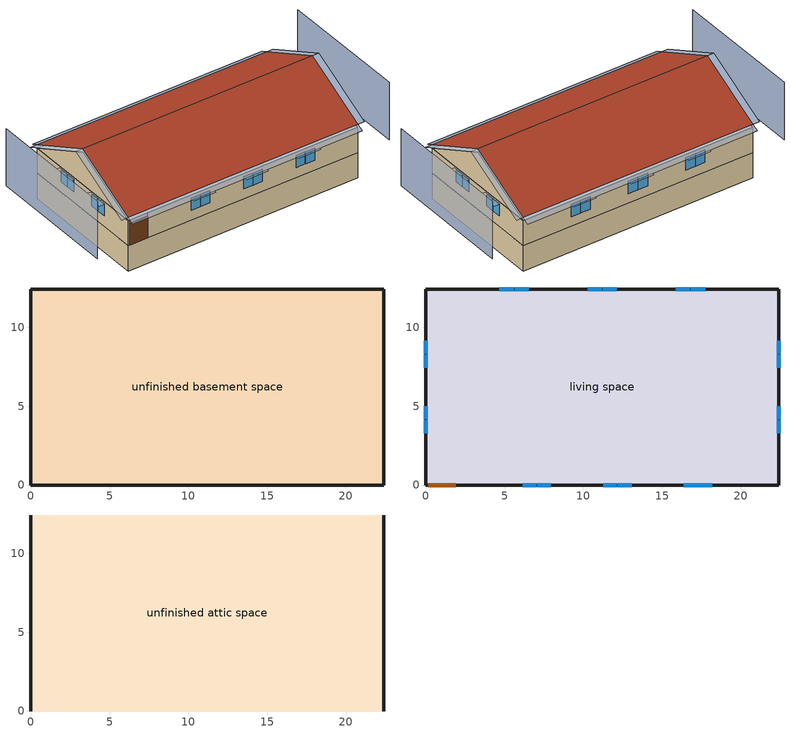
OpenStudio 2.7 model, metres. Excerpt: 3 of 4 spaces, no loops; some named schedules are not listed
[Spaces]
unfinished basement space
 floor foundation (FloorFndGrndUnfinB): 0,0 0,12.44 22.4,12.44 22.4,0 z-2.44
 wall foundation (WallFndGrndUnfinB): 0,12.44 0,0 22.4,0 22.4,12.44 0,12.44 z-2.44:0
living space
 floor to unfinished basement space (FloorUnfinBInsFin Reversed): 0,0 0,12.44 22.4,12.44 22.4,0 z0
 wall outside (WallExtInsFin): 0,12.44 0,0 0.13,0 1.92,0 22.4,0 22.4,12.44 0,12.44 z0:2.44
 window (WindowConstruction): 6.14,0 7.01,0 / 7.07,0 7.94,0 / 11.26,0 12.13,0 / 12.19,0 13.06,0 / 16.38,0 17.25,0 / 17.31,0 18.18,0 z0.98:2.13; 17.73,12.44 16.83,12.44 / 16.77,12.44 15.86,12.44 / 12.13,12.44 11.23,12.44 / 11.17,12.44 10.26,12.44 / 6.54,12.44 5.63,12.44 / 5.57,12.44 4.66,12.44 z0.93:2.13; 0,9.15 0,8.33 / 0,8.27 0,7.44 / 0,5 0,4.18 / 0,4.12 0,3.29 / 22.4,3.29 22.4,4.12 / 22.4,4.18 22.4,5 / 22.4,7.44 22.4,8.27 / 22.4,8.33 22.4,9.15 z1.03:2.13
 door (Door): 0.15,0 1.89,0 z0:2.13
unfinished attic space
 floor to living space (FloorFinInsUnfinAttic): 0,12.44 22.4,12.44 22.4,0 0,0 z2.44
 wall outside (WallExtUninsUnfin): 0,6.22,5.55 0,12.44,2.44 0,0,2.44; 22.4,6.22,5.55 22.4,0,2.44 22.4,12.44,2.44
 roof outside (RoofUnfinInsExt): 22.4,6.22,5.85 0,6.22,5.85 0,0,2.74 22.4,0,2.74; 0,6.22,5.85 22.4,6.22,5.85 22.4,12.44,2.74 0,12.44,2.74
shading: -3.05,12.44 -3.05,0 / 25.45,0 25.45,12.44 z0:5.55; -0.61,12.44,2.74 -0.61,6.22,5.85 0,6.22,5.85 0,12.44,2.74; 23.01,6.22,5.85 23.01,12.44,2.74 22.4,12.44,2.74 22.4,6.22,5.85; 22.4,13.05,2.44 0,13.05,2.44 0,12.44,2.74 22.4,12.44,2.74; 23.01,0,2.74 23.01,6.22,5.85 22.4,6.22,5.85 22.4,0,2.74; -0.61,6.22,5.85 -0.61,0,2.74 0,0,2.74 0,6.22,5.85; 0,-0.61,2.44 22.4,-0.61,2.44 22.4,0,2.74 0,0,2.74; 16.68,12.44 17.89,12.44 17.89,13.05 16.68,13.05 z2.29; 12.28,0 11.11,0 11.11,-0.61 12.28,-0.61 z2.29; 13.21,0 12.04,0 12.04,-0.61 13.21,-0.61 z2.29; 7.16,0 5.99,0 5.99,-0.61 7.16,-0.61 z2.29; 11.08,12.44 12.29,12.44 12.29,13.05 11.08,13.05 z2.29; 17.4,0 16.23,0 16.23,-0.61 17.4,-0.61 z2.29; 8.09,0 6.92,0 6.92,-0.61 8.09,-0.61 z2.29; 18.33,0 17.16,0 17.16,-0.61 18.33,-0.61 z2.29; 15.71,12.44 16.92,12.44 16.92,13.05 15.71,13.05 z2.29; 10.11,12.44 11.32,12.44 11.32,13.05 10.11,13.05 z2.29; 5.48,12.44 6.69,12.44 6.69,13.05 5.48,13.05 z2.29; 4.51,12.44 5.72,12.44 5.72,13.05 4.51,13.05 z2.29; 0,8.17 0,9.3 -0.61,9.3 -0.61,8.17 z2.29; 0,7.29 0,8.42 -0.61,8.42 -0.61,7.29 z2.29; 0,4.03 0,5.16 -0.61,5.16 -0.61,4.03 z2.29; 0,3.14 0,4.27 -0.61,4.27 -0.61,3.14 z2.29; 22.4,4.27 22.4,3.14 23.01,3.14 23.01,4.27 z2.29; 22.4,5.16 22.4,4.03 23.01,4.03 23.01,5.16 z2.29; 22.4,8.42 22.4,7.29 23.01,7.29 23.01,8.42 z2.29; 22.4,9.3 22.4,8.17 23.01,8.17 23.01,9.3 z2.29
[Site]
Denver Intl Ap_CO_USA: Latitude {deg}=39.83; Longitude {deg}=-104.65; Time Zone {hr}=-7; Elevation {m}=1650; Terrain=Suburbs
[ClimateZones]
Climate Zone Institution Name 2=Building America; Climate Zone Document Year 2=0; Climate Zone Value 2=Cold
[Site:WaterMainsTemperature]
Calculation Method=Correlation; Annual Average Outdoor Air Temperature {C}=10.8753; Maximum Difference In Monthly Average Outdoor Air Temperatures {deltaC}=23.1524
[Site:GroundTemperature:Deep]
10.8753, 10.8753, 10.8753, 10.8753, 10.8753, 10.8753, 10.8753, 10.8753, 10.8753, 10.8753, 10.8753, 10.8753
[Building]
Building 1: North Axis {deg}=202.5; Standards Number of Stories=1; Standards Number of Above Ground Stories=1; Standards Building Type=singlefamilydetached; Standards Number of Living Units=1
[Material] Roughness=Rough
Name | Thickness {m} | Conductivity {W/m-K} | Density {kg/m3} | Specific Heat {J/kg-K} | Thermal Absorptance | Solar Absorptance | Visible Absorptance
FloorUAAdditionalCeilingIns | 0.12827 | 0.0411113 | 16.02 | 1046.75
FloorUATrussandIns | 0.0889 | 0.0436674 | 50.7834 | 1165.1
Drywall 0.5 in. | 0.0127 | 0.160291 | 801 | 837.4 | 0.9 | 0.5 | 0.1
Asphalt Shingles, Medium | 0.009525 | 0.162714 | 1121.4 | 1465.45 | 0.91 | 0.85 | 0.85
RoofSheathing | 0.01905 | 0.115458 | 512.64 | 1214.23
RoofUARoofIns | 0.18415 | 8.02397 | 37.0049 | 1207.88
FoundationExtVertIns | 0.051816 | 0.029427 | 32.04 | 1214.23
Concrete 8.0 in. | 0.2032 | 1.31141 | 2242.8 | 837.4 | 0.9
Concrete 4.0 in. | 0.1016 | 1.31141 | 2242.8 | 837.4 | 0.9
FloorIns | 0.23495 | 2.59817 | 67.691 | 1210.98
Wood Floor | 0.015875 | 0.115458 | 544.68 | 1214.23
Floor Covering | 0.0127 | 0.0433444 | 54.468 | 1339.84 | 0.9 | 0.9
Vinyl, Light | 0.009525 | 0.089435 | 177.822 | 1046.75 | 0.9 | 0.3 | 0.3
WallSheathing | 0.0127 | 0.115458 | 512.64 | 1214.23
WallLayer1 | 0.0635 | 1.32869 | 2216.05 | 963.01
WallStudAndCavity | 0.0889 | 0.393744 | 83.0341 | 1211.67
WallStudAndCavity 1 | 0.0889 | 0.397942 | 83.0341 | 1211.67
residential furniture material living space | 0.1524 | 0.115458 | 640.8 | 1214.23 | 0.9 | 0.6 | 0.1
DoorMaterial | 0.04445 | 0.0612267 | 512.64 | 1214.23
[Construction]
FloorFinInsUnfinAttic: FloorUAAdditionalCeilingIns, FloorUATrussandIns, Drywall 0.5 in.
RoofUnfinInsExt: Asphalt Shingles, Medium, RoofSheathing, RoofUARoofIns
WallFndGrndUnfinB: Concrete 8.0 in.
FloorFndGrndUnfinB: Concrete 4.0 in.
FloorUnfinBInsFin Reversed: Floor Covering, Wood Floor, RoofSheathing, FloorIns
WallExtInsFin: Vinyl, Light, WallSheathing, WallLayer1, Drywall 0.5 in.
WallExtUninsUnfin: Vinyl, Light, WallSheathing, WallStudAndCavity
WallIntFinUninsFin: WallStudAndCavity 1, Drywall 0.5 in.
residential furniture construction living space; residential furniture construction unfinished basement space: residential furniture material living space
WindowConstruction: WindowMaterial
Door: DoorMaterial
[WindowMaterial:Shade]
CoolingShade: Solar Transmittance=0.999; Solar Reflectance=0.00099; Visible Transmittance=0.999; Visible Reflectance=0.00099; Thermal Hemispherical Emissivity=1e-005; Thermal Transmittance=0.999; Thickness {m}=0.0001; Conductivity {W/m-K}=10000; Shade to Glass Distance {m}=0.001; Top Opening Multiplier=0; Bottom Opening Multiplier=0; Left-Side Opening Multiplier=0; Right-Side Opening Multiplier=0; Airflow Permeability=0
[WindowMaterial:SimpleGlazingSystem]
WindowMaterial: U-Factor {W/m2-K}=2.10086; Solar Heat Gain Coefficient=0.21
[ThermalZone] Use Ideal Air Loads=No
living zone: Thermostat=living zone temperature setpoint
unfinished attic zone; unfinished basement zone: 
res ds_1 ret air zone: Volume {m3}=3.18565
[Sizing:Zone] Zone Cooling Design Supply Air Temperature Input Method=SupplyAirTemperature; Zone Cooling Design Supply Air Temperature {C}=14; Zone Cooling Design Supply Air Temperature Difference {deltaC}=11.11; Zone Heating Design Supply Air Temperature Input Method=SupplyAirTemperature; Zone Heating Design Supply Air Temperature {C}=40; Zone Heating Design Supply Air Temperature Difference {deltaC}=11.11; Zone Cooling Design Supply Air Humidity Ratio {kg-H2O/kg-air}=0.0085; Zone Heating Design Supply Air Humidity Ratio {kg-H2O/kg-air}=0.008; Cooling Design Air Flow Method=DesignDay; Heating Design Air Flow Method=DesignDay; Account for Dedicated Outdoor Air System=No; Dedicated Outdoor Air System Control Strategy=NeutralSupplyAir; Dedicated Outdoor Air Low Setpoint Temperature for Design {C}=autosize; Dedicated Outdoor Air High Setpoint Temperature for Design {C}=autosize
unfinished attic zone; unfinished basement zone; res ds_1 ret air zone
[Space]
Name | Space Type | Thermal Zone | Building Unit
living space | Space Type 1 | living zone | unit 1
unfinished attic space | Space Type 2 | unfinished attic zone
unfinished basement space | Space Type 3 | unfinished basement zone
res ds_1 ret air space |  | res ds_1 ret air zone
[SpaceType]
Name | Standards Space Type
Space Type 1 | living
Space Type 2 | unfinished attic
Space Type 3 | unfinished basement
[BuildingUnit]
unit 1: Building Unit Type=Residential
[People:Definition]
residential occupants|living space: Number of People Calculation Method=People; Number of People {people}=3.23; Fraction Radiant=0.319734; Sensible Heat Fraction=0.573; Carbon Dioxide Generation Rate {m3/s-W}=0; Enable ASHRAE 55 Comfort Warnings=No; Mean Radiant Temperature Calculation Type=ZoneAveraged
[People]
residential occupants|living space: People Definition=residential occupants|living space; Space or SpaceType=living space; Number of People Schedule=residential occupants schedule; Activity Level Schedule=Schedule Ruleset 1; Multiplier=1
[Foundation:Kiva]
Foundation Kiva 1: Exterior Vertical Insulation Material=FoundationExtVertIns; Exterior Vertical Insulation Depth {m}=2.4384; Wall Height Above Grade {m}=0.2032; Wall Depth Below Slab {m}=0.2032
[Foundation:Kiva:Settings]
Soil Conductivity {W/m-K}=1.731; Soil Density {kg/m3}=1842.3; Soil Specific Heat {J/kg-K}=418.7; Ground Solar Absorptivity=0.9; Ground Thermal Absorptivity=0.9; Ground Surface Roughness {m}=0.03; Far-Field Width {m}=40; Deep-Ground Boundary Condition=ZeroFlux; Deep-Ground Depth {m}=40; Minimum Cell Dimension {m}=0.02; Maximum Cell Growth Coefficient=1.5; Simulation Timestep=Hourly
[SurfaceProperty:ExposedFoundationPerimeter]
Surface 12: Exposed Perimeter Calculation Method=TotalExposedPerimeter; Total Exposed Perimeter {m}=69.6831
[InternalMass:Definition] Design Level Calculation Method=SurfaceArea
Name | Construction | Surface Area {m2}
living space Partition | WallIntFinUninsFin | 278.709
residential furniture mass living space | residential furniture construction living space | 111.484
residential furniture mass unfinished basement space | residential furniture construction unfinished basement space | 111.484
[InternalMass] Multiplier=1
Name | Internal Mass Definition | Space or SpaceType
living space Partition | living space Partition | living space
residential furniture mass living space | residential furniture mass living space | living space
residential furniture mass unfinished basement space | residential furniture mass unfinished basement space | unfinished basement space
[ShadingControl]
WindowShadingControl: Shading Type=InteriorShade; Shading Device Material=CoolingShade; Shading Control Type=OnIfScheduleAllows; Schedule=Window shading schedule; Shading Control Is Scheduled=Yes
[OtherEquipment:Definition] Design Level Calculation Method=EquipmentLevel
Name | Design Level {W} | Fraction Latent | Fraction Radiant | Fraction Lost
res wh_1 sens | 0 | 0 | 0 | 0
res wh_1 lat | 0 | 1 | 0 | 0
residential range gas | 438.989 | 0.2 | 0.18 | 0.5
res ds_1 sup s lk to lv equip; res ds_1 sup lat lk to lv equip; res ds_1 sup d cn to lv equip; res ds_1 sup d cn to ah equip; res ds_1 ret d cn to pl equip; res ds_1 ret d cn to ah equip; res ds_1 sup s lk to ah equip; res ds_1 sup lat lk to ah equip; res ds_1 ret s lk equip; res ds_1 ret lat lk equip | 0
[OtherEquipment]
Name | Other Equipment Definition | Space or SpaceType | Schedule | Fuel Type
res wh_1 sens | res wh_1 sens | unfinished basement space | Always On Discrete
res wh_1 lat | res wh_1 lat | unfinished basement space | Always On Discrete
residential range gas | residential range gas | living space | residential range gas|false schedule | NaturalGas
res ds_1 sup s lk to lv equip | res ds_1 sup s lk to lv equip | living space | Always On Discrete | None
res ds_1 sup lat lk to lv equip | res ds_1 sup lat lk to lv equip | living space | Always On Discrete | None
res ds_1 sup d cn to lv equip | res ds_1 sup d cn to lv equip | living space | Always On Discrete | None
res ds_1 sup d cn to ah equip | res ds_1 sup d cn to ah equip | unfinished basement space | Always On Discrete | None
res ds_1 ret d cn to pl equip | res ds_1 ret d cn to pl equip | res ds_1 ret air space | Always On Discrete | None
res ds_1 ret d cn to ah equip | res ds_1 ret d cn to ah equip | unfinished basement space | Always On Discrete | None
res ds_1 sup s lk to ah equip | res ds_1 sup s lk to ah equip | unfinished basement space | Always On Discrete | None
res ds_1 sup lat lk to ah equip | res ds_1 sup lat lk to ah equip | unfinished basement space | Always On Discrete | None
res ds_1 ret s lk equip | res ds_1 ret s lk equip | res ds_1 ret air space | Always On Discrete | None
res ds_1 ret lat lk equip | res ds_1 ret lat lk equip | res ds_1 ret air space | Always On Discrete | None
[EnergyManagementSystem:Sensor]
Name | Output Variable or Output Meter Index Key | Output Variable or Output Meter
res_wh_1_amb_temp | unfinished basement zone | Zone Mean Air Temperature
res_wh_1_amb_rh | unfinished basement zone | Zone Air Relative Humidity
res_nv_pb_s |  | Site Outdoor Air Barometric Pressure
res_af_vw_s |  | Site Wind Speed
res_nv_wt_s |  | Site Outdoor Air Humidity Ratio
res_nv_1_nva_s | res nv_1 avail schedule | Schedule Value
res_nv_1_sp_s | res nv_1 temp schedule | Schedule Value
res_ds_1_ah_mfr_s | Node 17 | System Node Mass Flow Rate
res_ds_1_ah_vfr_s | Node 17 | System Node Current Density Volume Flow Rate
res_ds_1_ah_tt_s | Node 17 | System Node Temperature
res_ds_1_ra_t_s | Node 20 | System Node Temperature
res_ds_1_ah_wt_s | Node 17 | System Node Humidity Ratio
res_ds_1_ra_w_s | Node 20 | System Node Humidity Ratio
res_ds_1_ah_t_s | unfinished basement zone | Zone Air Temperature
res_ds_1_ah_w_s | unfinished basement zone | Zone Mean Air Humidity Ratio
res_infil_1_range_sch_s | res mv_1 range exhaust schedule | Schedule Value
res_infil_1_bath_sch_s | res mv_1 bath exhaust schedule | Schedule Value
res_infil_1_wh_sch_s | Always On Discrete | Schedule Value
[EnergyManagementSystem:Actuator]
Name | Actuated Component | Actuated Component Type | Actuated Component Control Type
res_wh_1_sens_act | res wh_1 sens | OtherEquipment | Power Level
res_wh_1_lat_act | res wh_1 lat | OtherEquipment | Power Level
res_wh_1_LESchedOverride | res wh_1 BottomElementSetpoint | Schedule:Constant | Schedule Value
res_wh_1_HPSchedOverride | res wh_1 WaterHeaterHPSchedule | Schedule:Constant | Schedule Value
res_wh_1_UESchedOverride | res wh_1 TopElementSetpoint | Schedule:Constant | Schedule Value
res_nv_1_flow_act | res nv_1 flow | Zone Infiltration | Air Exchange Flow Rate
res_ds_1_sup_s_lk_to_lv_equip_act | res ds_1 sup s lk to lv equip | OtherEquipment | Power Level
res_ds_1_sup_lat_lk_to_lv_equip_act | res ds_1 sup lat lk to lv equip | OtherEquipment | Power Level
res_ds_1_sup_d_cn_to_lv_equip_act | res ds_1 sup d cn to lv equip | OtherEquipment | Power Level
res_ds_1_sup_d_cn_to_ah_equip_act | res ds_1 sup d cn to ah equip | OtherEquipment | Power Level
res_ds_1_ret_d_cn_to_pl_equip_act | res ds_1 ret d cn to pl equip | OtherEquipment | Power Level
res_ds_1_ret_d_cn_to_ah_equip_act | res ds_1 ret d cn to ah equip | OtherEquipment | Power Level
res_ds_1_sup_s_lk_to_ah_equip_act | res ds_1 sup s lk to ah equip | OtherEquipment | Power Level
res_ds_1_sup_lat_lk_to_ah_equip_act | res ds_1 sup lat lk to ah equip | OtherEquipment | Power Level
res_ds_1_ret_s_lk_equip_act | res ds_1 ret s lk equip | OtherEquipment | Power Level
res_ds_1_ret_lat_lk_equip_act | res ds_1 ret lat lk equip | OtherEquipment | Power Level
res_ds_1_ah_to_liv_mix_act | res ds_1 ah to liv mix | ZoneMixing | Air Exchange Flow Rate
res_ds_1_liv_to_ah_mix_act | res ds_1 liv to ah mix | ZoneMixing | Air Exchange Flow Rate
res_infil_1_house_fan_act | res infil_1 house fan | ElectricEquipment | Electric Power Level
res_infil_1_range_fan_act | res infil_1 range fan | ElectricEquipment | Electric Power Level
res_infil_1_bath_fan_act | res infil_1 bath fan | ElectricEquipment | Electric Power Level
res_infil_1_flow_act | res infil_1 flow | Zone Infiltration | Air Exchange Flow Rate
[EnergyManagementSystem:Program]
res_wh_1_InletAir: Set T_hpwh_inlet_0 = res_wh_1_amb_temp; Set res_wh_1_Tamb_act = T_hpwh_inlet_0; Set res_wh_1_RHamb_act = res_wh_1_amb_rh/100; Set temp1=(res_wh_1_tl*1.0)+res_wh_1_fan_pwr*1.0; Set res_wh_1_sens_act = 0-(res_wh_1_sens_cool*1.0)-temp1; Set res_wh_1_lat_act = 0 - res_wh_1_lat_cool * 1.0
res_wh_1_Control: Set res_wh_1_UESchedOverride = 49.78; Set res_wh_1_HPSchedOverride = 51.67; Set UEMax_0 = (@TrendMax res_wh_1_UETrend 2); Set LEMax_0 = (@TrendMax res_wh_1_LETrend 2); Set ElemOn_0 = (@Max UEMax_0 LEMax_0); If (res_wh_1_T_ctrl<40.38) || ((ElemOn_0>0) && (res_wh_1_T_ctrl<51.28)); Set res_wh_1_LESchedOverride = 70; Set res_wh_1_HPSchedOverride = 0; Else; Set res_wh_1_LESchedOverride = 0; Set res_wh_1_HPSchedOverride = 51.67; EndIf
res_nv_1_program: Set Tdiff = res_af_1_tin_s-res_af_1_tt_s; Set dT = (@Abs Tdiff); Set pt = (@RhFnTdbWPb res_af_1_tt_s res_nv_wt_s res_nv_pb_s); Set NVA = 7866.668257378123; Set Cs = 8.963020389461627e-05; Set Cw = 6.158219665777789e-05; Set MNV = 3.7755795455999897; Set MHR = 0.0115; Set MRH = 0.7; Set temp1 = (res_nv_1_nva_s*NVA); Set SGNV = temp1*((((Cs*dT)+(Cw*(res_af_vw_s^2)))^0.5)/1000); If (res_nv_wt_s<MHR) && (pt<MRH) && (res_af_1_tin_s>res_nv_1_sp_s); Set temp2 = (res_af_1_tin_s-res_nv_1_sp_s); Set NVadj1 = temp2/(res_af_1_tin_s-res_af_1_tt_s); Set NVadj2 = (@Min NVadj1 1); Set NVadj3 = (@Max NVadj2 0); Set NVadj = SGNV*NVadj3; Set res_nv_1_flow_act = (@Min NVadj MNV); Else; Set res_nv_1_flow_act = 0; EndIf
res_ds_1_program: Set res_ds_1_ah_mfr = res_ds_1_ah_mfr_s; Set res_ds_1_fan_rtf = res_ds_1_fan_rtf_s; Set res_ds_1_ah_vfr = res_ds_1_ah_vfr_s; Set res_ds_1_ah_tt = res_ds_1_ah_tt_s; Set res_ds_1_ah_wt = res_ds_1_ah_wt_s; Set res_ds_1_ra_t = res_ds_1_ra_t_s; Set res_ds_1_ra_w = res_ds_1_ra_w_s; Set res_ds_1_ah_t = res_ds_1_ah_t_s; Set res_ds_1_ah_w = res_ds_1_ah_w_s; Run res_ds_1_lk_subrout; Set res_ds_1_sup_s_lk_to_lv_equip_act = res_ds_1_sup_s_lk_to_lv; Set res_ds_1_sup_lat_lk_to_lv_equip_act = res_ds_1_sup_lat_lk_to_lv; Set res_ds_1_sup_d_cn_to_lv_equip_act = res_ds_1_sup_d_cn_to_lv; Set res_ds_1_sup_d_cn_to_ah_equip_act = res_ds_1_sup_d_cn_to_ah; Set res_ds_1_sup_s_lk_to_ah_equip_act = res_ds_1_sup_s_lk_to_ah; Set res_ds_1_sup_lat_lk_to_ah_equip_act = res_ds_1_sup_lat_lk_to_ah; Set res_ds_1_ret_s_lk_equip_act = res_ds_1_ret_s_lk; Set res_ds_1_ret_lat_lk_equip_act = res_ds_1_ret_lat_lk; Set res_ds_1_ret_d_cn_to_pl_equip_act = res_ds_1_ret_d_cn_to_pl; Set res_ds_1_ret_d_cn_to_ah_equip_act = res_ds_1_ret_d_cn_to_ah; Set res_ds_1_ah_to_liv_mix_act = res_ds_1_ah_to_liv; Set res_ds_1_liv_to_ah_mix_act = res_ds_1_liv_to_ah
res_infil_1_program: Set p_m = 0.14; Set p_s = 0.22; Set s_m = 270; Set s_s = 370; Set z_m = 9.99744; Set z_s = 2.4384; Set f_t = (((s_m/z_m)^p_m)*((z_s/s_s)^p_s)); Set Tdiff = res_af_1_tin_s-res_af_1_tt_s; Set dT = @Abs Tdiff; Set c = 0.1045; Set Cs = 0.0471; Set Cw = 0.1406; Set n = 0.67; Set sft = (f_t*0.5); Set temp1 = ((c*Cw)*((sft*res_af_vw_s)^(2*n)))^2; Set Qn = (((c*Cs*(dT^n))^2)+temp1)^0.5; Set Tdiff = res_af_1_tin_s-res_af_1_tt_s; Set dT = @Abs Tdiff; Set QWHV = res_infil_1_wh_sch_s*0.0319; Set Qrange = res_infil_1_range_sch_s*0.0472; Set Qdryer = 0.0; Set Qbath = res_infil_1_bath_sch_s*0.059; Set QhpwhOut = 0; Set QhpwhIn = 0; Set QductsOut = res_ds_1_lk_ret_fan_equiv; Set QductsIn = res_ds_1_lk_sup_fan_equiv; Set Qout = QWHV+Qrange+Qbath+Qdryer+QhpwhOut+QductsOut; Set Qin = QhpwhIn+QductsIn; Set Qu = (@Abs (Qout-Qin)); Set Qb = (@Min Qout Qin); Set faneff_wh = 0.9438948864000002; Set res_infil_1_house_fan_act = (QWHV*300)/faneff_wh; Set faneff_sp = 0.4719474432000001; Set res_infil_1_range_fan_act = (Qrange*300)/faneff_sp; Set res_infil_1_bath_fan_act = (Qbath*300)/faneff_sp; Set Q_acctd_for_elsewhere = QhpwhOut+QhpwhIn+QductsOut+QductsIn; Set res_infil_1_flow_act = (((Qu^2)+(Qn^2))^0.5)-Q_acctd_for_elsewhere; Set res_infil_1_flow_act = (@Max res_infil_1_flow_act 0)
[EnergyManagementSystem:ProgramCallingManager]
res wh_1 ProgramManager: InsideHVACSystemIterationLoop; res_wh_1_Control; res_wh_1_InletAir
res af_1 program calling manager: BeginTimestepBeforePredictor; res_infil_1_program; res_nv_1_program
res ds_1 program calling manager: EndOfSystemTimestepAfterHVACReporting; res_ds_1_program
[Coil:Heating:DX:MultiSpeed:StageData] Rated Supply Air Fan Power Per Volume Flow Rate {W/(m3/s)}=773.3; Rated Waste Heat Fraction of Power Input=0.2; Waste Heat Function of Temperature Curve=ConstantBiquadratic
Name | Gross Rated Heating Capacity {W} | Gross Rated Heating COP {W/W} | Rated Air Flow Rate {m3/s} | Heating Capacity Function of Temperature Curve | Heating Capacity Function of Flow Fraction Curve | Energy Input Ratio Function of Temperature Curve | Energy Input Ratio Function of Flow Fraction Curve | Part Load Fraction Correlation Curve
 | 12660.7 | 3.97731 | 0.66488 | HP_Heat-Cap-fT1 | HP_Heat-CAP-fFF1 | HP_Heat-EIR-fT1 | HP_Heat-EIR-fFF1 | HP_Heat-PLF-fPLR1
 | 17584.3 | 3.42544 | 0.831099 | HP_Heat-Cap-fT2 | HP_Heat-CAP-fFF2 | HP_Heat-EIR-fT2 | HP_Heat-EIR-fFF2 | HP_Heat-PLF-fPLR2
[ThermostatSetpoint:DualSetpoint]
living zone temperature setpoint: Heating Setpoint Temperature Schedule=residential heating setpoint; Cooling Setpoint Temperature Schedule=residential cooling setpoint
[ElectricEquipment:Definition] Design Level Calculation Method=EquipmentLevel
Name | Design Level {W} | Fraction Latent | Fraction Radiant | Fraction Lost
residential refrigerator | 65.0889 | 0 | 0 | 0
residential range electric | 41.8839 | 0.3 | 0.24 | 0.3
residential misc plug loads|living space | 486.761 | 0.021 | 0.558 | 0.049
res infil_1 house fan; res infil_1 range fan; res infil_1 bath fan | 0 | 0 | 0 | 1
[ElectricEquipment] Space or SpaceType=living space
Name | Electric Equipment Definition | Schedule
residential refrigerator | residential refrigerator | residential refrigerator schedule
residential range electric | residential range electric | residential range gas|false schedule
residential misc plug loads|living space | residential misc plug loads|living space | residential misc plug loads schedule
res infil_1 house fan | res infil_1 house fan | Always On Discrete
res infil_1 range fan | res infil_1 range fan | Always On Discrete
res infil_1 bath fan | res infil_1 bath fan | Always On Discrete
[Lights:Definition]
residential lighting living space: Design Level Calculation Method=LightingLevel; Lighting Level {W}=590.437; Fraction Radiant=0.6; Fraction Visible=0.2; Return Air Fraction=0
[Lights]
residential lighting living space: Lights Definition=residential lighting living space; Space or SpaceType=living space; Schedule=residential lighting schedule; Fraction Replaceable=1
[Exterior:Lights:Definition]
residential lighting exterior: Design Level {W}=131.041
[Exterior:Lights]
residential lighting exterior: Exterior Lights Definition=residential lighting exterior; Schedule=residential lighting schedule
[SpaceInfiltration:DesignFlowRate] Schedule=Always On Discrete
Name | Space or SpaceType | Design Flow Rate Calculation Method | Air Changes per Hour {1/hr} | Constant Term Coefficient | Temperature Term Coefficient | Velocity Term Coefficient | Velocity Squared Term Coefficient | Design Flow Rate {m3/s}
res infil|unfinished basement space | unfinished basement space | AirChanges/Hour | 0.1 | 1 | 0 | 0 | 0
res nv_1 flow; res infil_1 flow | living space | Flow/Space |  |  |  |  |  | 0
[SpaceInfiltration:EffectiveLeakageArea]
res infil|unfinished attic space: Space or SpaceType=unfinished attic space; Schedule=Always On Discrete; Effective Air Leakage Area {cm2}=9281.01; Stack Coefficient=0.000237371; Wind Coefficient=3.78667e-05
[AirLoopHVAC:ReturnPlenum]
Air Loop HVAC Return Plenum 1: ThermalZone=res ds_1 ret air zone
[ZoneMixing] Schedule=Always On Continuous; Design Flow Rate Calculation Method=Flow/Zone; Design Flow Rate {m3/s}=0
Name | Zone | Source Zone
res ds_1 ah to liv mix | living zone | unfinished basement zone
res ds_1 liv to ah mix | unfinished basement zone | living zone
[Schedule:Ruleset]
Name | Default Day Schedule
residential occupants schedule | Schedule Day 1
Schedule Ruleset 1 | Schedule Day 2
Window shading schedule | Schedule Day 3
residential heating setpoint | Schedule Day 12
residential cooling setpoint | Schedule Day 13
residential refrigerator schedule | Schedule Day 15
residential range gas|false schedule | Schedule Day 16
residential lighting schedule | Schedule Day 17
residential misc plug loads schedule | Schedule Day 18
res nv_1 temp schedule | Schedule Day 19
res nv_1 avail schedule | Schedule Day 20
res mv_1 range exhaust schedule | Schedule Day 21
res mv_1 bath exhaust schedule | Schedule Day 22
[Schedule:Day]
Schedule Day 1; Schedule Day 3; Window shading schedule allday1; Window shading schedule allday2; Window shading schedule allday3; Window shading schedule allday4; Window shading schedule allday11; Window shading schedule allday12; Schedule Day 12; Schedule Day 13; Schedule Day 15; Schedule Day 16; Schedule Day 17; Schedule Day 18; Schedule Day 20: 24, 0, 0
residential occupants schedule allday1; residential occupants schedule allday2; residential occupants schedule allday3; residential occupants schedule allday4; residential occupants schedule allday5; residential occupants schedule allday6; residential occupants schedule allday7; residential occupants schedule allday8; residential occupants schedule allday9; residential occupants schedule allday10; residential occupants schedule allday11; residential occupants schedule allday12: 7, 0, 1, 8, 0, 0.88, 9, 0, 0.41, 16, 0, 0.24, 17, 0, 0.29, 18, 0, 0.55, 21, 0, 0.9, 24, 0, 1
Schedule Day 2: 24, 0, 112.539
Window shading schedule allday5; Window shading schedule allday6; Window shading schedule allday7; Window shading schedule allday8; Window shading schedule allday9; Window shading schedule allday10: 24, 0, 1
residential heating setpoint allday1; residential heating setpoint allday2; residential heating setpoint allday3; residential heating setpoint allday4; residential heating setpoint allday5; residential heating setpoint allday6; residential heating setpoint allday7; residential heating setpoint allday8; residential heating setpoint allday9; residential heating setpoint allday10; residential heating setpoint allday11; residential heating setpoint allday12: 24, 0, 21.6667
residential cooling setpoint allday1; residential cooling setpoint allday2; residential cooling setpoint allday3; residential cooling setpoint allday4; residential cooling setpoint allday5; residential cooling setpoint allday6; residential cooling setpoint allday7; residential cooling setpoint allday8; residential cooling setpoint allday9; residential cooling setpoint allday10; residential cooling setpoint allday11; residential cooling setpoint allday12: 24, 0, 24.4444
residential refrigerator schedule allday1; residential refrigerator schedule allday12: 1, 0, 0.610949, 2, 0, 0.595675, 3, 0, 0.580401, 4, 0, 0.565128, 6, 0, 0.549854, 7, 0, 0.580401, 8, 0, 0.610949, 10, 0, 0.626223, 12, 0, 0.610949, 15, 0, 0.641496, 16, 0, 0.626223, 17, 0, 0.672044, 18, 0, 0.733139, 19, 0, 0.763686, 20, 0, 0.733139, 21, 0, 0.717865, 22, 0, 0.702591, 23, 0, 0.672044, 24, 0, 0.626223
residential refrigerator schedule allday2: 1, 0, 0.609489, 2, 0, 0.594252, 3, 0, 0.579015, 4, 0, 0.563777, 6, 0, 0.54854, 7, 0, 0.579015, 8, 0, 0.609489, 10, 0, 0.624726, 12, 0, 0.609489, 15, 0, 0.639964, 16, 0, 0.624726, 17, 0, 0.670438, 18, 0, 0.731387, 19, 0, 0.761861, 20, 0, 0.731387, 21, 0, 0.71615, 22, 0, 0.700912, 23, 0, 0.670438, 24, 0, 0.624726
residential refrigerator schedule allday3; residential refrigerator schedule allday4; residential refrigerator schedule allday5: 1, 0, 0.791241, 2, 0, 0.77146, 3, 0, 0.751679, 4, 0, 0.731898, 6, 0, 0.712117, 7, 0, 0.751679, 8, 0, 0.791241, 10, 0, 0.811022, 12, 0, 0.791241, 15, 0, 0.830803, 16, 0, 0.811022, 17, 0, 0.870365, 18, 0, 0.949489, 19, 0, 0.989051, 20, 0, 0.949489, 21, 0, 0.929708, 22, 0, 0.909927, 23, 0, 0.870365, 24, 0, 0.811022
residential refrigerator schedule allday6; residential refrigerator schedule allday7; residential refrigerator schedule allday8; residential refrigerator schedule allday9: 1, 0, 0.8, 2, 0, 0.78, 3, 0, 0.76, 4, 0, 0.74, 6, 0, 0.72, 7, 0, 0.76, 8, 0, 0.8, 10, 0, 0.82, 12, 0, 0.8, 15, 0, 0.84, 16, 0, 0.82, 17, 0, 0.88, 18, 0, 0.96, 19, 0, 1, 20, 0, 0.96, 21, 0, 0.94, 22, 0, 0.92, 23, 0, 0.88, 24, 0, 0.82
residential refrigerator schedule allday10: 1, 0, 0.679562, 2, 0, 0.662573, 3, 0, 0.645584, 4, 0, 0.628595, 6, 0, 0.611606, 7, 0, 0.645584, 8, 0, 0.679562, 10, 0, 0.696551, 12, 0, 0.679562, 15, 0, 0.71354, 16, 0, 0.696551, 17, 0, 0.747518, 18, 0, 0.815474, 19, 0, 0.849453, 20, 0, 0.815474, 21, 0, 0.798485, 22, 0, 0.781496, 23, 0, 0.747518, 24, 0, 0.696551
residential refrigerator schedule allday11: 1, 0, 0.675182, 2, 0, 0.658303, 3, 0, 0.641423, 4, 0, 0.624544, 6, 0, 0.607664, 7, 0, 0.641423, 8, 0, 0.675182, 10, 0, 0.692062, 12, 0, 0.675182, 15, 0, 0.708942, 16, 0, 0.692062, 17, 0, 0.742701, 18, 0, 0.810219, 19, 0, 0.843978, 20, 0, 0.810219, 21, 0, 0.793339, 22, 0, 0.77646, 23, 0, 0.742701, 24, 0, 0.692062
residential range gas|false schedule allday1; residential range gas|false schedule allday2; residential range gas|false schedule allday12: 2, 0, 0.0466667, 4, 0, 0.0266667, 5, 0, 0.0466667, 6, 0, 0.0733333, 7, 0, 0.166667, 8, 0, 0.28, 9, 0, 0.306667, 10, 0, 0.32, 11, 0, 0.28, 12, 0, 0.333333, 13, 0, 0.38, 14, 0, 0.306667, 15, 0, 0.38, 16, 0, 0.293333, 17, 0, 0.613333, 18, 0, 1, 19, 0, 0.78, 20, 0, 0.4, 21, 0, 0.233333, 22, 0, 0.166667, 23, 0, 0.106667, 24, 0, 0.0733333
residential range gas|false schedule allday3; residential range gas|false schedule allday5: 2, 0, 0.0421574, 4, 0, 0.0240899, 5, 0, 0.0421574, 6, 0, 0.0662473, 7, 0, 0.150562, 8, 0, 0.252944, 9, 0, 0.277034, 10, 0, 0.289079, 11, 0, 0.252944, 12, 0, 0.301124, 13, 0, 0.343282, 14, 0, 0.277034, 15, 0, 0.343282, 16, 0, 0.264989, 17, 0, 0.554069, 18, 0, 0.903373, 19, 0, 0.704631, 20, 0, 0.361349, 21, 0, 0.210787, 22, 0, 0.150562, 23, 0, 0.0963598, 24, 0, 0.0662473
residential range gas|false schedule allday4: 2, 0, 0.0419872, 4, 0, 0.0239927, 5, 0, 0.0419872, 6, 0, 0.0659799, 7, 0, 0.149954, 8, 0, 0.251923, 9, 0, 0.275916, 10, 0, 0.287912, 11, 0, 0.251923, 12, 0, 0.299909, 13, 0, 0.341896, 14, 0, 0.275916, 15, 0, 0.341896, 16, 0, 0.26392, 17, 0, 0.551832, 18, 0, 0.899727, 19, 0, 0.701787, 20, 0, 0.359891, 21, 0, 0.209936, 22, 0, 0.149954, 23, 0, 0.0959708, 24, 0, 0.0659799
residential range gas|false schedule allday6; residential range gas|false schedule allday9: 2, 0, 0.0378608, 4, 0, 0.0216348, 5, 0, 0.0378608, 6, 0, 0.0594956, 7, 0, 0.135217, 8, 0, 0.227165, 9, 0, 0.2488, 10, 0, 0.259617, 11, 0, 0.227165, 12, 0, 0.270435, 13, 0, 0.308295, 14, 0, 0.2488, 15, 0, 0.308295, 16, 0, 0.237982, 17, 0, 0.4976, 18, 0, 0.811304, 19, 0, 0.632817, 20, 0, 0.324521, 21, 0, 0.189304, 22, 0, 0.135217, 23, 0, 0.086539, 24, 0, 0.0594956
residential range gas|false schedule allday7; residential range gas|false schedule allday8: 2, 0, 0.0381161, 4, 0, 0.0217806, 5, 0, 0.0381161, 6, 0, 0.0598967, 7, 0, 0.136129, 8, 0, 0.228696, 9, 0, 0.250477, 10, 0, 0.261367, 11, 0, 0.228696, 12, 0, 0.272258, 13, 0, 0.310374, 14, 0, 0.250477, 15, 0, 0.310374, 16, 0, 0.239587, 17, 0, 0.500954, 18, 0, 0.816773, 19, 0, 0.637083, 20, 0, 0.326709, 21, 0, 0.19058, 22, 0, 0.136129, 23, 0, 0.0871225, 24, 0, 0.0598967
residential range gas|false schedule allday10; residential range gas|false schedule allday11: 2, 0, 0.0461562, 4, 0, 0.026375, 5, 0, 0.0461562, 6, 0, 0.0725311, 7, 0, 0.164844, 8, 0, 0.276937, 9, 0, 0.303312, 10, 0, 0.3165, 11, 0, 0.276937, 12, 0, 0.329687, 13, 0, 0.375843, 14, 0, 0.303312, 15, 0, 0.375843, 16, 0, 0.290125, 17, 0, 0.606624, 18, 0, 0.989061, 19, 0, 0.771468, 20, 0, 0.395624, 21, 0, 0.230781, 22, 0, 0.164844, 23, 0, 0.1055, 24, 0, 0.0725311
residential lighting schedule allday1: 1, 0, 0.123751, 2, 0, 0.0742506, 4, 0, 0.0495004, 5, 0, 0.0550333, 6, 0, 0.151005, 7, 0, 0.354518, 8, 0, 0.448634, 9, 0, 0.476771, 10, 0, 0.490088, 11, 0, 0.476763, 12, 0, 0.458301, 13, 0, 0.444976, 14, 0, 0.441055, 15, 0, 0.447927, 16, 0, 0.48986, 17, 0, 0.601585, 18, 0, 0.797807, 19, 0, 0.978646, 20, 0, 0.990805, 21, 0, 0.822578, 22, 0, 0.620621, 23, 0, 0.536431, 24, 0, 0.249225
residential lighting schedule allday2: 1, 0, 0.123751, 2, 0, 0.0742506, 4, 0, 0.0495004, 5, 0, 0.0547503, 6, 0, 0.149594, 7, 0, 0.351204, 8, 0, 0.44444, 9, 0, 0.470027, 10, 0, 0.480931, 11, 0, 0.467731, 12, 0, 0.449442, 13, 0, 0.436241, 14, 0, 0.432357, 15, 0, 0.435458, 16, 0, 0.457541, 17, 0, 0.526174, 18, 0, 0.674382, 19, 0, 0.867815, 20, 0, 0.979613, 21, 0, 0.912905, 22, 0, 0.727145, 23, 0, 0.638088, 24, 0, 0.249225
residential lighting schedule allday3: 1, 0, 0.123751, 2, 0, 0.0742506, 4, 0, 0.0495004, 5, 0, 0.0539769, 6, 0, 0.145737, 7, 0, 0.342151, 8, 0, 0.432984, 9, 0, 0.451822, 10, 0, 0.456356, 11, 0, 0.443495, 12, 0, 0.425678, 13, 0, 0.412817, 14, 0, 0.409033, 15, 0, 0.410444, 16, 0, 0.422423, 17, 0, 0.463778, 18, 0, 0.567207, 19, 0, 0.736351, 20, 0, 0.89541, 21, 0, 0.928337, 22, 0, 0.807462, 23, 0, 0.499769, 24, 0, 0.249225
residential lighting schedule allday4: 1, 0, 0.123751, 2, 0, 0.0742506, 4, 0, 0.0495004, 5, 0, 0.0529206, 6, 0, 0.14047, 7, 0, 0.329784, 8, 0, 0.417334, 9, 0, 0.427474, 10, 0, 0.423826, 11, 0, 0.411431, 12, 0, 0.394257, 13, 0, 0.381861, 14, 0, 0.378214, 15, 0, 0.377995, 16, 0, 0.379305, 17, 0, 0.386076, 18, 0, 0.412203, 19, 0, 0.483741, 20, 0, 0.618803, 21, 0, 0.782651, 22, 0, 0.880006, 23, 0, 0.59731, 24, 0, 0.249225
residential lighting schedule allday5: 1, 0, 0.123751, 2, 0, 0.0742506, 4, 0, 0.0495004, 5, 0, 0.0518642, 6, 0, 0.135202, 7, 0, 0.317417, 8, 0, 0.401684, 9, 0, 0.403727, 10, 0, 0.392499, 11, 0, 0.380568, 12, 0, 0.364039, 13, 0, 0.352108, 14, 0, 0.348597, 15, 0, 0.348344, 16, 0, 0.349185, 17, 0, 0.353494, 18, 0, 0.37052, 19, 0, 0.419884, 20, 0, 0.522801, 21, 0, 0.670504, 22, 0, 0.799058, 23, 0, 0.582332, 24, 0, 0.249225
residential lighting schedule allday6: 1, 0, 0.123751, 2, 0, 0.0742506, 4, 0, 0.0495004, 5, 0, 0.0510908, 6, 0, 0.131346, 7, 0, 0.308364, 8, 0, 0.390227, 9, 0, 0.386724, 10, 0, 0.370329, 11, 0, 0.358738, 12, 0, 0.34268, 13, 0, 0.33109, 14, 0, 0.327679, 15, 0, 0.327431, 16, 0, 0.328169, 17, 0, 0.3317, 18, 0, 0.345176, 19, 0, 0.384002, 20, 0, 0.467137, 21, 0, 0.595227, 22, 0, 0.726082, 23, 0, 0.557461, 24, 0, 0.249225
residential lighting schedule allday7: 1, 0, 0.123751, 2, 0, 0.0742506, 4, 0, 0.0495004, 5, 0, 0.0508078, 6, 0, 0.129935, 7, 0, 0.30505, 8, 0, 0.386033, 9, 0, 0.380581, 10, 0, 0.362375, 11, 0, 0.350909, 12, 0, 0.335023, 13, 0, 0.323557, 14, 0, 0.320183, 15, 0, 0.319942, 16, 0, 0.320696, 17, 0, 0.324296, 18, 0, 0.337983, 19, 0, 0.377272, 20, 0, 0.461059, 21, 0, 0.589559, 22, 0, 0.71999, 23, 0, 0.553959, 24, 0, 0.249225
residential lighting schedule allday8: 1, 0, 0.123751, 2, 0, 0.0742506, 4, 0, 0.0495004, 5, 0, 0.0510908, 6, 0, 0.131346, 7, 0, 0.308364, 8, 0, 0.390227, 9, 0, 0.386724, 10, 0, 0.370329, 11, 0, 0.358738, 12, 0, 0.34268, 13, 0, 0.33109, 14, 0, 0.327679, 15, 0, 0.327463, 16, 0, 0.328508, 17, 0, 0.333671, 18, 0, 0.353343, 19, 0, 0.408235, 20, 0, 0.517996, 21, 0, 0.667796, 22, 0, 0.788015, 23, 0, 0.571055, 24, 0, 0.249225
residential lighting schedule allday9: 1, 0, 0.123751, 2, 0, 0.0742506, 4, 0, 0.0495004, 5, 0, 0.0518642, 6, 0, 0.135202, 7, 0, 0.317417, 8, 0, 0.401684, 9, 0, 0.403727, 10, 0, 0.392499, 11, 0, 0.380568, 12, 0, 0.364039, 13, 0, 0.352108, 14, 0, 0.348597, 15, 0, 0.34858, 16, 0, 0.351275, 17, 0, 0.363405, 18, 0, 0.404274, 19, 0, 0.501103, 20, 0, 0.656115, 21, 0, 0.806081, 22, 0, 0.850995, 23, 0, 0.561051, 24, 0, 0.249225
residential lighting schedule allday10: 1, 0, 0.123751, 2, 0, 0.0742506, 4, 0, 0.0495004, 5, 0, 0.0529206, 6, 0, 0.14047, 7, 0, 0.329784, 8, 0, 0.417334, 9, 0, 0.427474, 10, 0, 0.423826, 11, 0, 0.411431, 12, 0, 0.394257, 13, 0, 0.381861, 14, 0, 0.378214, 15, 0, 0.378919, 16, 0, 0.386741, 17, 0, 0.41682, 18, 0, 0.500557, 19, 0, 0.655466, 20, 0, 0.829225, 21, 0, 0.905334, 22, 0, 0.820928, 23, 0, 0.509707, 24, 0, 0.249225
residential lighting schedule allday11: 1, 0, 0.123751, 2, 0, 0.0742506, 4, 0, 0.0495004, 5, 0, 0.0539769, 6, 0, 0.145737, 7, 0, 0.342151, 8, 0, 0.432984, 9, 0, 0.451822, 10, 0, 0.456356, 11, 0, 0.443495, 12, 0, 0.425678, 13, 0, 0.412817, 14, 0, 0.409033, 15, 0, 0.421324, 16, 0, 0.481818, 17, 0, 0.61218, 18, 0, 0.804217, 19, 0, 0.945912, 20, 0, 0.918658, 21, 0, 0.747013, 22, 0, 0.56552, 23, 0, 0.493046, 24, 0, 0.249225
residential lighting schedule allday12: 1, 0, 0.123751, 2, 0, 0.0742506, 4, 0, 0.0495004, 5, 0, 0.0547503, 6, 0, 0.149594, 7, 0, 0.351204, 8, 0, 0.44444, 9, 0, 0.470027, 10, 0, 0.480931, 11, 0, 0.467731, 12, 0, 0.449442, 13, 0, 0.436241, 14, 0, 0.432357, 15, 0, 0.445561, 16, 0, 0.513103, 17, 0, 0.660674, 18, 0, 0.869445, 19, 0, 1, 20, 0, 0.932675, 21, 0, 0.731582, 22, 0, 0.553643, 23, 0, 0.488328, 24, 0, 0.249225
residential misc plug loads schedule allday1; residential misc plug loads schedule allday12: 1, 0, 0.655649, 2, 0, 0.618183, 3, 0, 0.599451, 4, 0, 0.580718, 5, 0, 0.599451, 6, 0, 0.618183, 7, 0, 0.693115, 8, 0, 0.786779, 11, 0, 0.805512, 12, 0, 0.824245, 14, 0, 0.842977, 15, 0, 0.824245, 16, 0, 0.86171, 17, 0, 0.899176, 18, 0, 0.974107, 19, 0, 0.99284, 20, 0, 0.936642, 21, 0, 0.880443, 22, 0, 0.842977, 23, 0, 0.749313, 24, 0, 0.674382
residential misc plug loads schedule allday2: 1, 0, 0.660377, 2, 0, 0.622642, 3, 0, 0.603774, 4, 0, 0.584906, 5, 0, 0.603774, 6, 0, 0.622642, 7, 0, 0.698113, 8, 0, 0.792453, 11, 0, 0.811321, 12, 0, 0.830189, 14, 0, 0.849057, 15, 0, 0.830189, 16, 0, 0.867925, 17, 0, 0.90566, 18, 0, 0.981132, 19, 0, 1, 20, 0, 0.943396, 21, 0, 0.886792, 22, 0, 0.849057, 23, 0, 0.754717, 24, 0, 0.679245
residential misc plug loads schedule allday3; residential misc plug loads schedule allday5: 1, 0, 0.521682, 2, 0, 0.491872, 3, 0, 0.476967, 4, 0, 0.462062, 5, 0, 0.476967, 6, 0, 0.491872, 7, 0, 0.551493, 8, 0, 0.626019, 11, 0, 0.640924, 12, 0, 0.655829, 14, 0, 0.670734, 15, 0, 0.655829, 16, 0, 0.68564, 17, 0, 0.71545, 18, 0, 0.775071, 19, 0, 0.789976, 20, 0, 0.745261, 21, 0, 0.700545, 22, 0, 0.670734, 23, 0, 0.596208, 24, 0, 0.536588
residential misc plug loads schedule allday4: 1, 0, 0.519581, 2, 0, 0.489891, 3, 0, 0.475045, 4, 0, 0.4602, 5, 0, 0.475045, 6, 0, 0.489891, 7, 0, 0.549271, 8, 0, 0.623497, 11, 0, 0.638342, 12, 0, 0.653187, 14, 0, 0.668033, 15, 0, 0.653187, 16, 0, 0.682878, 17, 0, 0.712568, 18, 0, 0.771949, 19, 0, 0.786794, 20, 0, 0.742258, 21, 0, 0.697723, 22, 0, 0.668033, 23, 0, 0.593807, 24, 0, 0.534426
residential misc plug loads schedule allday6; residential misc plug loads schedule allday9: 1, 0, 0.434473, 2, 0, 0.409646, 3, 0, 0.397232, 4, 0, 0.384819, 5, 0, 0.397232, 6, 0, 0.409646, 7, 0, 0.4593, 8, 0, 0.521367, 11, 0, 0.533781, 12, 0, 0.546194, 14, 0, 0.558608, 15, 0, 0.546194, 16, 0, 0.571021, 17, 0, 0.595848, 18, 0, 0.645502, 19, 0, 0.657916, 20, 0, 0.620675, 21, 0, 0.583435, 22, 0, 0.558608, 23, 0, 0.49654, 24, 0, 0.446886
residential misc plug loads schedule allday7; residential misc plug loads schedule allday8: 1, 0, 0.43132, 2, 0, 0.406674, 3, 0, 0.39435, 4, 0, 0.382027, 5, 0, 0.39435, 6, 0, 0.406674, 7, 0, 0.455967, 8, 0, 0.517585, 11, 0, 0.529908, 12, 0, 0.542231, 14, 0, 0.554555, 15, 0, 0.542231, 16, 0, 0.566878, 17, 0, 0.591525, 18, 0, 0.640819, 19, 0, 0.653142, 20, 0, 0.616172, 21, 0, 0.579202, 22, 0, 0.554555, 23, 0, 0.492938, 24, 0, 0.443644
residential misc plug loads schedule allday10: 1, 0, 0.520106, 2, 0, 0.490386, 3, 0, 0.475526, 4, 0, 0.460666, 5, 0, 0.475526, 6, 0, 0.490386, 7, 0, 0.549827, 8, 0, 0.624128, 11, 0, 0.638988, 12, 0, 0.653848, 14, 0, 0.668708, 15, 0, 0.653848, 16, 0, 0.683568, 17, 0, 0.713289, 18, 0, 0.772729, 19, 0, 0.787589, 20, 0, 0.743009, 21, 0, 0.698428, 22, 0, 0.668708, 23, 0, 0.594407, 24, 0, 0.534966
residential misc plug loads schedule allday11: 1, 0, 0.51853, 2, 0, 0.4889, 3, 0, 0.474085, 4, 0, 0.45927, 5, 0, 0.474085, 6, 0, 0.4889, 7, 0, 0.54816, 8, 0, 0.622236, 11, 0, 0.637051, 12, 0, 0.651867, 14, 0, 0.666682, 15, 0, 0.651867, 16, 0, 0.681497, 17, 0, 0.711127, 18, 0, 0.770388, 19, 0, 0.785203, 20, 0, 0.740757, 21, 0, 0.696312, 22, 0, 0.666682, 23, 0, 0.592606, 24, 0, 0.533345
[Schedule:Rule] Apply Sunday=Yes; Apply Monday=Yes; Apply Tuesday=Yes; Apply Wednesday=Yes; Apply Thursday=Yes; Apply Friday=Yes; Apply Saturday=Yes; Date Specification Type=DateRange; Start Day=1
Name | Schedule Ruleset | Rule Order | Day Schedule | Start Month | End Month | End Day
residential occupants schedule allday ruleset1 | residential occupants schedule | 11 | residential occupants schedule allday1 | 1 | 1 | 31
residential occupants schedule allday ruleset2 | residential occupants schedule | 10 | residential occupants schedule allday2 | 2 | 2 | 28
residential occupants schedule allday ruleset3 | residential occupants schedule | 9 | residential occupants schedule allday3 | 3 | 3 | 31
residential occupants schedule allday ruleset4 | residential occupants schedule | 8 | residential occupants schedule allday4 | 4 | 4 | 30
residential occupants schedule allday ruleset5 | residential occupants schedule | 7 | residential occupants schedule allday5 | 5 | 5 | 31
residential occupants schedule allday ruleset6 | residential occupants schedule | 6 | residential occupants schedule allday6 | 6 | 6 | 30
residential occupants schedule allday ruleset7 | residential occupants schedule | 5 | residential occupants schedule allday7 | 7 | 7 | 31
residential occupants schedule allday ruleset8 | residential occupants schedule | 4 | residential occupants schedule allday8 | 8 | 8 | 31
residential occupants schedule allday ruleset9 | residential occupants schedule | 3 | residential occupants schedule allday9 | 9 | 9 | 30
residential occupants schedule allday ruleset10 | residential occupants schedule | 2 | residential occupants schedule allday10 | 10 | 10 | 31
residential occupants schedule allday ruleset11 | residential occupants schedule | 1 | residential occupants schedule allday11 | 11 | 11 | 30
residential occupants schedule allday ruleset12 | residential occupants schedule | 0 | residential occupants schedule allday12 | 12 | 12 | 31
Window shading schedule allday ruleset1 | Window shading schedule | 11 | Window shading schedule allday1 | 1 | 1 | 31
Window shading schedule allday ruleset2 | Window shading schedule | 10 | Window shading schedule allday2 | 2 | 2 | 28
Window shading schedule allday ruleset3 | Window shading schedule | 9 | Window shading schedule allday3 | 3 | 3 | 31
Window shading schedule allday ruleset4 | Window shading schedule | 8 | Window shading schedule allday4 | 4 | 4 | 30
Window shading schedule allday ruleset5 | Window shading schedule | 7 | Window shading schedule allday5 | 5 | 5 | 31
Window shading schedule allday ruleset6 | Window shading schedule | 6 | Window shading schedule allday6 | 6 | 6 | 30
Window shading schedule allday ruleset7 | Window shading schedule | 5 | Window shading schedule allday7 | 7 | 7 | 31
Window shading schedule allday ruleset8 | Window shading schedule | 4 | Window shading schedule allday8 | 8 | 8 | 31
Window shading schedule allday ruleset9 | Window shading schedule | 3 | Window shading schedule allday9 | 9 | 9 | 30
Window shading schedule allday ruleset10 | Window shading schedule | 2 | Window shading schedule allday10 | 10 | 10 | 31
Window shading schedule allday ruleset11 | Window shading schedule | 1 | Window shading schedule allday11 | 11 | 11 | 30
Window shading schedule allday ruleset12 | Window shading schedule | 0 | Window shading schedule allday12 | 12 | 12 | 31
residential heating setpoint allday ruleset1 | residential heating setpoint | 11 | residential heating setpoint allday1 | 1 | 1 | 31
residential heating setpoint allday ruleset2 | residential heating setpoint | 10 | residential heating setpoint allday2 | 2 | 2 | 28
residential heating setpoint allday ruleset3 | residential heating setpoint | 9 | residential heating setpoint allday3 | 3 | 3 | 31
residential heating setpoint allday ruleset4 | residential heating setpoint | 8 | residential heating setpoint allday4 | 4 | 4 | 30
residential heating setpoint allday ruleset5 | residential heating setpoint | 7 | residential heating setpoint allday5 | 5 | 5 | 31
residential heating setpoint allday ruleset6 | residential heating setpoint | 6 | residential heating setpoint allday6 | 6 | 6 | 30
residential heating setpoint allday ruleset7 | residential heating setpoint | 5 | residential heating setpoint allday7 | 7 | 7 | 31
residential heating setpoint allday ruleset8 | residential heating setpoint | 4 | residential heating setpoint allday8 | 8 | 8 | 31
residential heating setpoint allday ruleset9 | residential heating setpoint | 3 | residential heating setpoint allday9 | 9 | 9 | 30
residential heating setpoint allday ruleset10 | residential heating setpoint | 2 | residential heating setpoint allday10 | 10 | 10 | 31
residential heating setpoint allday ruleset11 | residential heating setpoint | 1 | residential heating setpoint allday11 | 11 | 11 | 30
residential heating setpoint allday ruleset12 | residential heating setpoint | 0 | residential heating setpoint allday12 | 12 | 12 | 31
residential cooling setpoint allday ruleset1 | residential cooling setpoint | 11 | residential cooling setpoint allday1 | 1 | 1 | 31
residential cooling setpoint allday ruleset2 | residential cooling setpoint | 10 | residential cooling setpoint allday2 | 2 | 2 | 28
residential cooling setpoint allday ruleset3 | residential cooling setpoint | 9 | residential cooling setpoint allday3 | 3 | 3 | 31
residential cooling setpoint allday ruleset4 | residential cooling setpoint | 8 | residential cooling setpoint allday4 | 4 | 4 | 30
residential cooling setpoint allday ruleset5 | residential cooling setpoint | 7 | residential cooling setpoint allday5 | 5 | 5 | 31
residential cooling setpoint allday ruleset6 | residential cooling setpoint | 6 | residential cooling setpoint allday6 | 6 | 6 | 30
residential cooling setpoint allday ruleset7 | residential cooling setpoint | 5 | residential cooling setpoint allday7 | 7 | 7 | 31
residential cooling setpoint allday ruleset8 | residential cooling setpoint | 4 | residential cooling setpoint allday8 | 8 | 8 | 31
residential cooling setpoint allday ruleset9 | residential cooling setpoint | 3 | residential cooling setpoint allday9 | 9 | 9 | 30
residential cooling setpoint allday ruleset10 | residential cooling setpoint | 2 | residential cooling setpoint allday10 | 10 | 10 | 31
residential cooling setpoint allday ruleset11 | residential cooling setpoint | 1 | residential cooling setpoint allday11 | 11 | 11 | 30
residential cooling setpoint allday ruleset12 | residential cooling setpoint | 0 | residential cooling setpoint allday12 | 12 | 12 | 31
residential refrigerator schedule allday ruleset1 | residential refrigerator schedule | 11 | residential refrigerator schedule allday1 | 1 | 1 | 31
residential refrigerator schedule allday ruleset2 | residential refrigerator schedule | 10 | residential refrigerator schedule allday2 | 2 | 2 | 28
residential refrigerator schedule allday ruleset3 | residential refrigerator schedule | 9 | residential refrigerator schedule allday3 | 3 | 3 | 31
residential refrigerator schedule allday ruleset4 | residential refrigerator schedule | 8 | residential refrigerator schedule allday4 | 4 | 4 | 30
residential refrigerator schedule allday ruleset5 | residential refrigerator schedule | 7 | residential refrigerator schedule allday5 | 5 | 5 | 31
residential refrigerator schedule allday ruleset6 | residential refrigerator schedule | 6 | residential refrigerator schedule allday6 | 6 | 6 | 30
residential refrigerator schedule allday ruleset7 | residential refrigerator schedule | 5 | residential refrigerator schedule allday7 | 7 | 7 | 31
residential refrigerator schedule allday ruleset8 | residential refrigerator schedule | 4 | residential refrigerator schedule allday8 | 8 | 8 | 31
residential refrigerator schedule allday ruleset9 | residential refrigerator schedule | 3 | residential refrigerator schedule allday9 | 9 | 9 | 30
residential refrigerator schedule allday ruleset10 | residential refrigerator schedule | 2 | residential refrigerator schedule allday10 | 10 | 10 | 31
residential refrigerator schedule allday ruleset11 | residential refrigerator schedule | 1 | residential refrigerator schedule allday11 | 11 | 11 | 30
residential refrigerator schedule allday ruleset12 | residential refrigerator schedule | 0 | residential refrigerator schedule allday12 | 12 | 12 | 31
residential range gas|false schedule allday ruleset1 | residential range gas|false schedule | 11 | residential range gas|false schedule allday1 | 1 | 1 | 31
residential range gas|false schedule allday ruleset2 | residential range gas|false schedule | 10 | residential range gas|false schedule allday2 | 2 | 2 | 28
residential range gas|false schedule allday ruleset3 | residential range gas|false schedule | 9 | residential range gas|false schedule allday3 | 3 | 3 | 31
residential range gas|false schedule allday ruleset4 | residential range gas|false schedule | 8 | residential range gas|false schedule allday4 | 4 | 4 | 30
residential range gas|false schedule allday ruleset5 | residential range gas|false schedule | 7 | residential range gas|false schedule allday5 | 5 | 5 | 31
residential range gas|false schedule allday ruleset6 | residential range gas|false schedule | 6 | residential range gas|false schedule allday6 | 6 | 6 | 30
residential range gas|false schedule allday ruleset7 | residential range gas|false schedule | 5 | residential range gas|false schedule allday7 | 7 | 7 | 31
residential range gas|false schedule allday ruleset8 | residential range gas|false schedule | 4 | residential range gas|false schedule allday8 | 8 | 8 | 31
residential range gas|false schedule allday ruleset9 | residential range gas|false schedule | 3 | residential range gas|false schedule allday9 | 9 | 9 | 30
residential range gas|false schedule allday ruleset10 | residential range gas|false schedule | 2 | residential range gas|false schedule allday10 | 10 | 10 | 31
residential range gas|false schedule allday ruleset11 | residential range gas|false schedule | 1 | residential range gas|false schedule allday11 | 11 | 11 | 30
residential range gas|false schedule allday ruleset12 | residential range gas|false schedule | 0 | residential range gas|false schedule allday12 | 12 | 12 | 31
residential lighting schedule allday ruleset1 | residential lighting schedule | 11 | residential lighting schedule allday1 | 1 | 1 | 31
residential lighting schedule allday ruleset2 | residential lighting schedule | 10 | residential lighting schedule allday2 | 2 | 2 | 28
residential lighting schedule allday ruleset3 | residential lighting schedule | 9 | residential lighting schedule allday3 | 3 | 3 | 31
residential lighting schedule allday ruleset4 | residential lighting schedule | 8 | residential lighting schedule allday4 | 4 | 4 | 30
residential lighting schedule allday ruleset5 | residential lighting schedule | 7 | residential lighting schedule allday5 | 5 | 5 | 31
residential lighting schedule allday ruleset6 | residential lighting schedule | 6 | residential lighting schedule allday6 | 6 | 6 | 30
residential lighting schedule allday ruleset7 | residential lighting schedule | 5 | residential lighting schedule allday7 | 7 | 7 | 31
residential lighting schedule allday ruleset8 | residential lighting schedule | 4 | residential lighting schedule allday8 | 8 | 8 | 31
residential lighting schedule allday ruleset9 | residential lighting schedule | 3 | residential lighting schedule allday9 | 9 | 9 | 30
residential lighting schedule allday ruleset10 | residential lighting schedule | 2 | residential lighting schedule allday10 | 10 | 10 | 31
residential lighting schedule allday ruleset11 | residential lighting schedule | 1 | residential lighting schedule allday11 | 11 | 11 | 30
residential lighting schedule allday ruleset12 | residential lighting schedule | 0 | residential lighting schedule allday12 | 12 | 12 | 31
residential misc plug loads schedule allday ruleset1 | residential misc plug loads schedule | 11 | residential misc plug loads schedule allday1 | 1 | 1 | 31
residential misc plug loads schedule allday ruleset2 | residential misc plug loads schedule | 10 | residential misc plug loads schedule allday2 | 2 | 2 | 28
residential misc plug loads schedule allday ruleset3 | residential misc plug loads schedule | 9 | residential misc plug loads schedule allday3 | 3 | 3 | 31
residential misc plug loads schedule allday ruleset4 | residential misc plug loads schedule | 8 | residential misc plug loads schedule allday4 | 4 | 4 | 30
residential misc plug loads schedule allday ruleset5 | residential misc plug loads schedule | 7 | residential misc plug loads schedule allday5 | 5 | 5 | 31
residential misc plug loads schedule allday ruleset6 | residential misc plug loads schedule | 6 | residential misc plug loads schedule allday6 | 6 | 6 | 30
residential misc plug loads schedule allday ruleset7 | residential misc plug loads schedule | 5 | residential misc plug loads schedule allday7 | 7 | 7 | 31
residential misc plug loads schedule allday ruleset8 | residential misc plug loads schedule | 4 | residential misc plug loads schedule allday8 | 8 | 8 | 31
residential misc plug loads schedule allday ruleset9 | residential misc plug loads schedule | 3 | residential misc plug loads schedule allday9 | 9 | 9 | 30
residential misc plug loads schedule allday ruleset10 | residential misc plug loads schedule | 2 | residential misc plug loads schedule allday10 | 10 | 10 | 31
residential misc plug loads schedule allday ruleset11 | residential misc plug loads schedule | 1 | residential misc plug loads schedule allday11 | 11 | 11 | 30
residential misc plug loads schedule allday ruleset12 | residential misc plug loads schedule | 0 | residential misc plug loads schedule allday12 | 12 | 12 | 31
[Schedule:Constant]
Name | Value
res wh_1 WaterHeaterHPSchedule; res wh_1 BottomElementSetpoint | 51.67
res wh_1 TopElementSetpoint | 48.78
Always On Discrete; Always On Continuous | 1
[Curve:Biquadratic] Minimum Value of x=-100; Maximum Value of x=100; Minimum Value of y=-100; Maximum Value of y=100
Name | Coefficient1 Constant | Coefficient2 x | Coefficient3 x**2 | Coefficient4 y | Coefficient5 y**2 | Coefficient6 x*y
ConstantBiquadratic | 1 | 0 | 0 | 0 | 0 | 0
HP_Heat-Cap-fT1 | 0.840774 | -0.00143366 | -0.000150336 | 0.0296286 | 0.000161676 | -2.349e-05
HP_Heat-EIR-fT1 | 0.539472 | 0.0165103 | 0.000838745 | -0.00403234 | 0.00142404 | -0.00211806
HP_Heat-Cap-fT2 | 0.831507 | 0.00183922 | -0.000187596 | 0.0266002 | 0.000191484 | -6.5772e-05
HP_Heat-EIR-fT2 | 0.787747 | -0.000652315 | 0.000788668 | -0.00232091 | 0.000747604 | -0.00109173
[Curve:Quadratic] Minimum Value of x=0
Name | Coefficient1 Constant | Coefficient2 x | Coefficient3 x**2 | Maximum Value of x | Minimum Curve Output | Maximum Curve Output
HP_Heat-PLF-fPLR1; HP_Heat-PLF-fPLR2 | 0.89 | 0.11 | 0 | 1 | 0.7 | 1
HP_Heat-CAP-fFF1 | 0.741467 | 0.378645 | -0.119755 | 2 | 0 | 2
HP_Heat-EIR-fFF1 | 2.15362 | -1.73719 | 0.584269 | 2 | 0 | 2
HP_Heat-CAP-fFF2 | 0.766346 | 0.328409 | -0.0947015 | 2 | 0 | 2
HP_Heat-EIR-fFF2 | 2.00104 | -1.58869 | 0.587594 | 2 | 0 | 2
